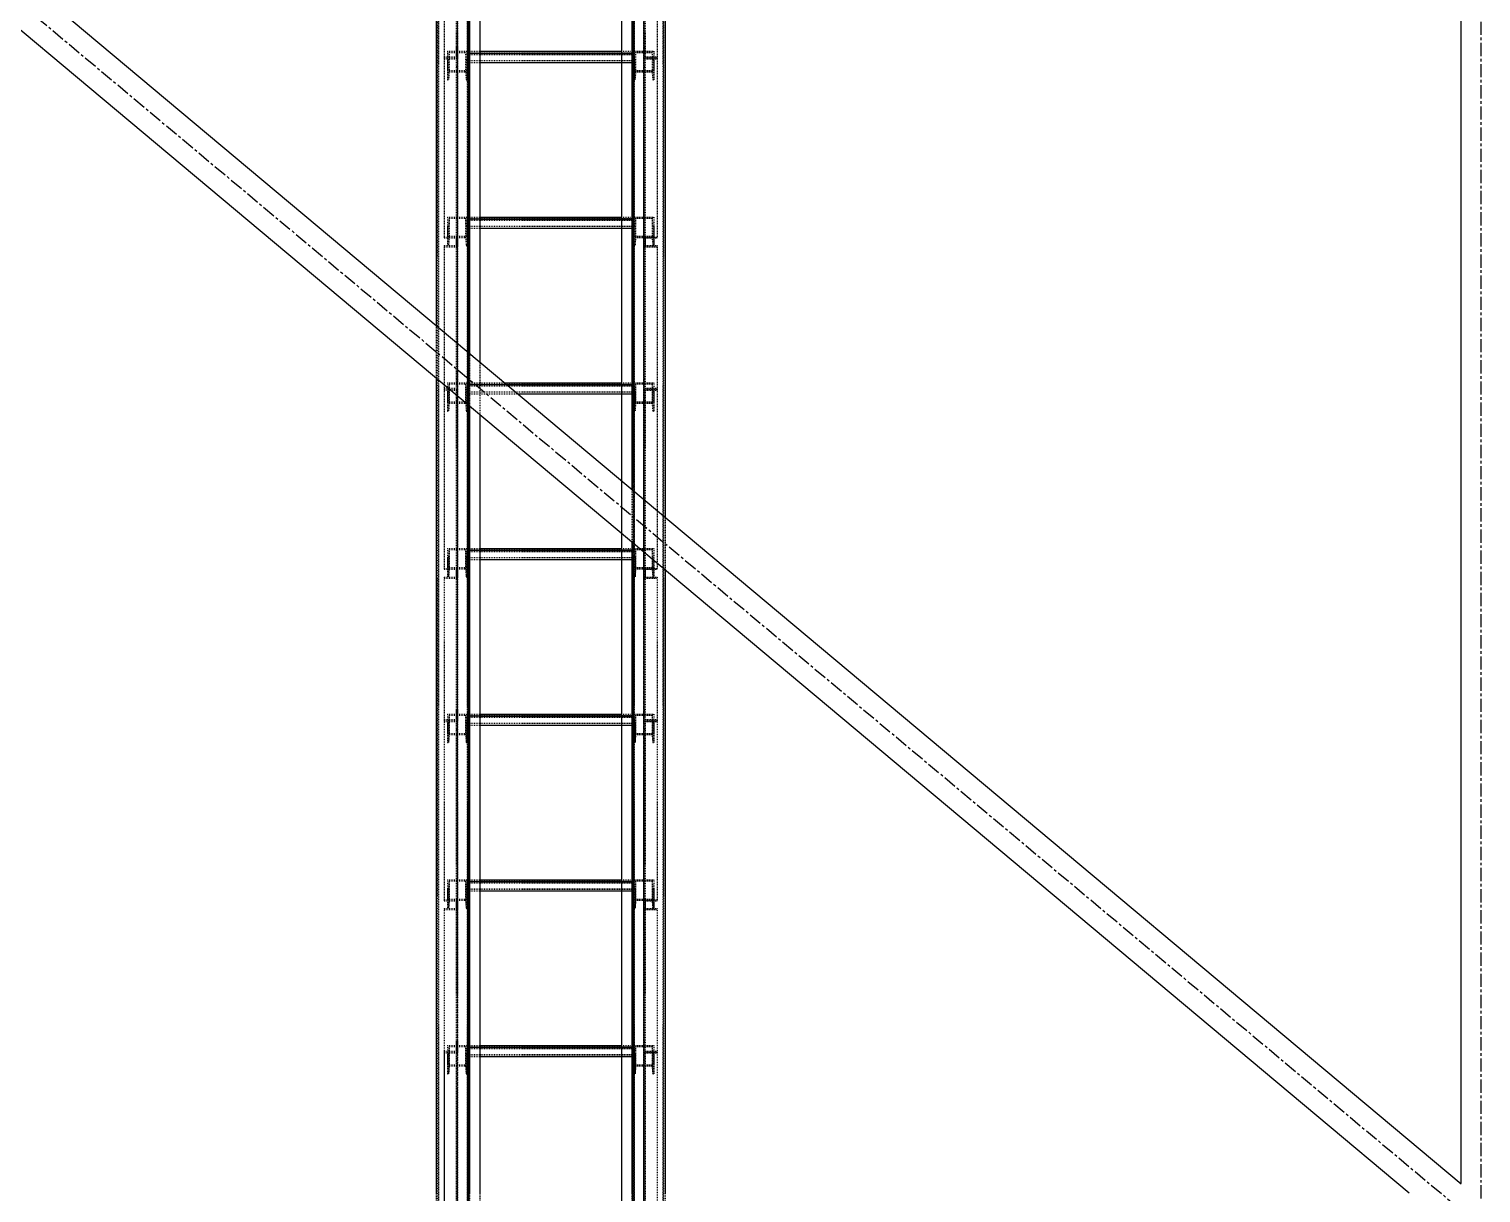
# Model space of a CAD drawing. Header units: millimetres. Extents: x 5143 to 30813, y 232 to 21408.
# Drawn here: x 24302 to 25174, y 6011 to 6709 of the extents above; entities that cross this region are included whole.
import ezdxf

# ---------------------------------------------------------------- set-up
doc = ezdxf.new("R2010")
doc.units = ezdxf.units.MM
doc.header["$LTSCALE"] = 0.25
for name, pattern in [('CENTER', [50.8, 31.75, -6.35, 6.35, -6.35]), ('XKITLINE00', [0]), ('XKITLINE02', [4, 2, -2]), ('XKITLINE03', [6, 3, -1, 1, -1])]:
    doc.linetypes.add(name, pattern=pattern)

msp = doc.modelspace()

# ---------------------------------------------------------------- linework, layer by layer
at = {"color": 3, "linetype": 'XKITLINE02'}
for p, q in [((24547.15, 7532.54), (24547.15, 5888.14)), ((24565, 7540.27), (24565, 5898.21)), ((24565.45, 7532.54), (24565.45, 5888.14)), ((24565.85, 7540.13), (24565.85, 5898.35)), ((24566.3, 7532.54), (24566.3, 5960.34)), ((24664.15, 7540.13), (24664.15, 5898.35)), ((24664.54, 7532.54), (24664.54, 5888.14)), ((24665, 7540.27), (24665, 5898.21)), ((24682.84, 7532.54), (24682.84, 5888.14)), ((24683.69, 7532.54), (24683.69, 5921.85)), ((24547.68, 7532), (24547.68, 5887.3)), ((24564.91, 7532), (24564.92, 5887.3)), ((24665.07, 7532), (24665.07, 5887.3)), ((24682.31, 7532), (24682.31, 5887.3)), ((24657.5, 7484.98), (24657.5, 5900.19)), ((24572.5, 7470.57), (24572.5, 5900.19)), ((24558.2, 6783.91), (24558.2, 6692.57)), ((24559, 6783.91), (24559, 6691.93)), ((24670.98, 6783.91), (24670.98, 6691.93)), ((24671.78, 6783.91), (24671.78, 6692.57)), ((24551, 6778.19), (24551, 6691.93)), ((24678.98, 6778.19), (24678.98, 6691.93)), ((24553, 6695.91), (24553, 6684.35)), ((24553, 6695.91), (24553, 6690.44)), ((24553, 6695.91), (24565, 6695.91)), ((24558.2, 6698.29), (24559, 6698.29)), ((24558.2, 6698.29), (24558.2, 6692.57)), ((24559, 6698.29), (24559, 6691.93)), ((24565, 6695.91), (24572.5, 6695.91)), ((24565, 6695.91), (24565, 6689.2)), ((24565, 6695.91), (24565, 6684.35)), ((24565, 6695.91), (24565, 6690.44)), ((24657.5, 6695.91), (24664.97, 6695.91)), ((24664.97, 6695.91), (24664.97, 6690.44)), ((24664.97, 6695.91), (24676.98, 6695.91)), ((24664.97, 6695.91), (24664.97, 6684.35)), ((24664.97, 6695.91), (24664.97, 6689.2)), ((24670.98, 6698.29), (24671.78, 6698.29)), ((24676.98, 6695.91), (24676.98, 6690.44)), ((24676.98, 6695.91), (24676.98, 6684.35)), ((24551, 6692.57), (24558.2, 6692.57)), ((24551, 6692.57), (24551, 6691.93)), ((24551, 6691.93), (24551, 6583.88)), ((24551, 6691.93), (24559, 6691.93)), ((24551, 6691.93), (24559, 6691.93)), ((24551, 6691.41), (24558.2, 6691.41)), ((24553, 6690.44), (24553, 6678.88)), ((24553, 6690.44), (24553.68, 6690.44)), ((24554.06, 6695.21), (24553.68, 6690.44)), ((24553.68, 6690.44), (24553.68, 6678.88)), ((24554.06, 6695.21), (24554.06, 6683.65)), ((24554.06, 6695.21), (24563.93, 6695.21)), ((24558.2, 6691.41), (24558.2, 6579.19)), ((24559, 6691.93), (24559, 6579.19)), ((24563.93, 6695.21), (24563.93, 6683.65)), ((24563.93, 6695.21), (24564.32, 6690.44)), ((24564.32, 6690.44), (24564.32, 6678.88)), ((24564.32, 6690.44), (24565, 6690.44)), ((24565, 6695.1), (24664.97, 6695.1)), ((24565, 6694.67), (24572.5, 6694.67)), ((24565, 6694.08), (24664.97, 6694.08)), ((24565, 6690.44), (24664.97, 6690.44)), ((24565, 6690.44), (24565, 6678.88)), ((24565, 6690.37), (24664.97, 6690.37)), ((24565, 6689.27), (24664.97, 6689.27)), ((24565, 6689.2), (24572.5, 6689.2)), ((24657.5, 6694.67), (24664.97, 6694.67)), ((24657.5, 6689.2), (24664.97, 6689.2)), ((24664.97, 6690.44), (24665.66, 6690.44)), ((24664.97, 6690.44), (24664.97, 6678.88)), ((24666.04, 6695.21), (24665.66, 6690.44)), ((24665.66, 6690.44), (24665.66, 6678.88)), ((24666.04, 6695.21), (24675.91, 6695.21)), ((24666.04, 6695.21), (24666.04, 6683.65)), ((24670.98, 6691.93), (24678.98, 6691.93)), ((24670.98, 6691.93), (24670.98, 6579.19)), ((24670.98, 6691.93), (24678.98, 6691.93)), ((24671.78, 6692.57), (24678.98, 6692.57)), ((24671.78, 6691.41), (24671.78, 6683.65)), ((24671.78, 6691.41), (24678.98, 6691.41)), ((24671.78, 6691.41), (24671.78, 6579.19)), ((24675.91, 6695.21), (24676.3, 6690.44)), ((24675.91, 6695.21), (24675.91, 6683.65)), ((24676.3, 6690.44), (24676.98, 6690.44)), ((24676.3, 6690.44), (24676.3, 6678.88)), ((24676.98, 6690.44), (24676.98, 6678.88)), ((24678.98, 6691.93), (24678.98, 6691.41)), ((24678.98, 6691.93), (24678.98, 6583.88)), ((24553, 6684.35), (24553, 6678.88)), ((24553, 6684.35), (24565, 6684.35)), ((24553, 6678.88), (24553.68, 6678.88)), ((24554.06, 6683.65), (24553.68, 6678.88)), ((24554.06, 6683.65), (24563.93, 6683.65)), ((24558.2, 6686.73), (24559, 6686.73)), ((24563.93, 6683.65), (24564.32, 6678.88)), ((24564.32, 6678.88), (24565, 6678.88)), ((24565, 6684.35), (24565, 6678.88)), ((24664.97, 6684.35), (24664.97, 6678.88)), ((24664.97, 6684.35), (24676.98, 6684.35)), ((24664.97, 6678.88), (24665.66, 6678.88)), ((24666.04, 6683.65), (24665.66, 6678.88)), ((24666.04, 6683.65), (24675.91, 6683.65)), ((24670.98, 6686.73), (24671.78, 6686.73)), ((24670.98, 6684.35), (24670.98, 6584.4)), ((24675.91, 6683.65), (24676.3, 6678.88)), ((24676.3, 6678.88), (24676.98, 6678.88)), ((24676.98, 6684.35), (24676.98, 6678.88)), ((24553, 6596.44), (24553, 6584.88)), ((24553, 6596.44), (24553, 6590.97)), ((24553, 6596.44), (24565, 6596.44)), ((24553, 6590.97), (24553, 6579.41)), ((24553, 6590.97), (24553.68, 6590.97)), ((24554.06, 6595.75), (24553.68, 6590.97)), ((24553.68, 6590.97), (24553.68, 6579.41)), ((24554.06, 6595.75), (24554.06, 6584.19)), ((24554.06, 6595.75), (24563.93, 6595.75)), ((24563.93, 6595.75), (24563.93, 6584.19)), ((24563.93, 6595.75), (24564.32, 6590.97)), ((24564.32, 6590.97), (24564.32, 6579.41)), ((24564.32, 6590.97), (24565, 6590.97)), ((24565, 6596.44), (24572.5, 6596.44)), ((24565, 6596.44), (24565, 6589.73)), ((24565, 6596.44), (24565, 6584.88)), ((24565, 6596.44), (24565, 6590.97)), ((24565, 6595.64), (24664.97, 6595.64)), ((24565, 6595.2), (24572.5, 6595.2)), ((24565, 6594.62), (24664.97, 6594.62)), ((24565, 6590.97), (24664.97, 6590.97)), ((24565, 6590.97), (24565, 6579.41)), ((24565, 6590.9), (24664.97, 6590.9)), ((24657.5, 6596.44), (24664.97, 6596.44)), ((24657.5, 6595.2), (24664.97, 6595.2)), ((24664.97, 6596.44), (24664.97, 6589.73)), ((24664.97, 6596.44), (24664.97, 6590.97)), ((24664.97, 6596.44), (24676.98, 6596.44)), ((24664.97, 6596.44), (24664.97, 6584.88)), ((24664.97, 6590.97), (24665.66, 6590.97)), ((24664.97, 6590.97), (24664.97, 6579.41)), ((24666.04, 6595.75), (24665.66, 6590.97)), ((24665.66, 6590.97), (24665.66, 6579.41)), ((24666.04, 6595.75), (24675.91, 6595.75)), ((24666.04, 6595.75), (24666.04, 6584.19)), ((24675.91, 6595.75), (24676.3, 6590.97)), ((24675.91, 6595.75), (24675.91, 6584.19)), ((24676.3, 6590.97), (24676.98, 6590.97)), ((24676.3, 6590.97), (24676.3, 6579.41)), ((24676.98, 6596.44), (24676.98, 6590.97)), ((24676.98, 6596.44), (24676.98, 6584.4)), ((24676.98, 6590.97), (24676.98, 6579.41)), ((24551, 6584.4), (24551, 6583.88)), ((24551, 6584.4), (24559, 6584.4)), ((24551, 6583.88), (24558.2, 6583.88)), ((24553, 6584.88), (24553, 6579.41)), ((24553, 6584.88), (24565, 6584.88)), ((24554.06, 6584.19), (24553.68, 6579.41)), ((24554.06, 6584.19), (24563.93, 6584.19)), ((24558.2, 6584.98), (24558.2, 6497.9)), ((24558.2, 6584.98), (24559, 6584.98)), ((24558.2, 6583.88), (24558.2, 6579.19)), ((24559, 6584.98), (24559, 6497.23)), ((24559, 6584.4), (24559, 6579.19)), ((24563.93, 6584.19), (24564.32, 6579.41)), ((24565, 6589.8), (24664.97, 6589.8)), ((24565, 6589.73), (24572.5, 6589.73)), ((24565, 6584.88), (24565, 6579.41)), ((24657.5, 6589.73), (24664.97, 6589.73)), ((24664.97, 6584.88), (24664.97, 6579.41)), ((24664.97, 6584.88), (24676.98, 6584.88)), ((24666.04, 6584.19), (24665.66, 6579.41)), ((24666.04, 6584.19), (24675.91, 6584.19)), ((24670.98, 6584.98), (24670.98, 6578.62)), ((24670.98, 6584.98), (24671.78, 6584.98)), ((24670.98, 6584.98), (24670.98, 6493)), ((24670.98, 6584.4), (24678.98, 6584.4)), ((24671.78, 6584.98), (24671.78, 6579.25)), ((24671.78, 6584.98), (24671.78, 6493.64)), ((24671.78, 6583.88), (24678.98, 6583.88)), ((24675.91, 6584.19), (24676.3, 6579.41)), ((24676.98, 6584.4), (24676.98, 6579.41)), ((24551, 6579.25), (24551, 6493)), ((24551, 6579.25), (24551, 6495.93)), ((24551, 6579.25), (24558.2, 6579.25)), ((24551, 6578.62), (24559, 6578.62)), ((24553, 6579.41), (24553.68, 6579.41)), ((24558.2, 6579.19), (24559, 6579.19)), ((24564.32, 6579.41), (24565, 6579.41)), ((24664.97, 6579.41), (24665.66, 6579.41)), ((24670.98, 6579.19), (24671.78, 6579.19)), ((24670.98, 6578.62), (24678.98, 6578.62)), ((24671.78, 6579.25), (24678.98, 6579.25)), ((24676.3, 6579.41), (24676.98, 6579.41)), ((24678.98, 6579.25), (24678.98, 6578.62)), ((24678.98, 6579.25), (24678.98, 6493)), ((24546.3, 6531.44), (24546.3, 6499.66)), ((24566.3, 6514.69), (24566.3, 6482.91)), ((24558.2, 6504.71), (24558.2, 6493.64)), ((24559, 6504.04), (24559, 6493)), ((24572.5, 6509.5), (24572.5, 6477.72)), ((24553, 6496.98), (24553, 6485.42)), ((24553, 6496.98), (24553, 6491.5)), ((24553, 6496.98), (24565, 6496.98)), ((24554.06, 6496.28), (24553.68, 6491.5)), ((24554.06, 6496.28), (24554.06, 6484.72)), ((24554.06, 6496.28), (24563.93, 6496.28)), ((24558.2, 6499.36), (24559, 6499.36)), ((24563.93, 6496.28), (24563.93, 6484.72)), ((24563.93, 6496.28), (24564.32, 6491.5)), ((24565, 6496.98), (24587.45, 6496.98)), ((24565, 6496.98), (24565, 6490.27)), ((24565, 6496.98), (24565, 6485.42)), ((24565, 6496.17), (24664.97, 6496.17)), ((24565, 6495.74), (24588.93, 6495.74)), ((24565, 6495.5), (24565, 6491.5)), ((24565, 6495.15), (24664.97, 6495.15)), ((24657.5, 6496.98), (24664.97, 6496.98)), ((24657.5, 6495.74), (24664.97, 6495.74)), ((24664.97, 6496.98), (24664.97, 6491.5)), ((24664.97, 6496.98), (24676.98, 6496.98)), ((24664.97, 6496.98), (24664.97, 6485.42)), ((24664.97, 6496.98), (24664.97, 6490.27)), ((24666.04, 6496.28), (24665.66, 6491.5)), ((24666.04, 6496.28), (24675.91, 6496.28)), ((24666.04, 6496.28), (24666.04, 6484.72)), ((24670.98, 6499.36), (24671.78, 6499.36)), ((24675.91, 6496.28), (24676.3, 6491.5)), ((24675.91, 6496.28), (24675.91, 6484.72)), ((24676.98, 6496.98), (24676.98, 6491.5)), ((24676.98, 6496.98), (24676.98, 6485.42)), ((24551, 6493.64), (24558.2, 6493.64)), ((24551, 6493), (24559, 6493)), ((24551, 6493), (24551, 6384.95)), ((24551, 6493), (24559, 6493)), ((24551, 6492.48), (24558.2, 6492.48)), ((24553, 6491.5), (24553, 6479.95)), ((24553, 6491.5), (24553.68, 6491.5)), ((24553.68, 6491.5), (24553.68, 6479.95)), ((24558.2, 6492.48), (24558.2, 6380.26)), ((24558.2, 6487.8), (24559, 6487.8)), ((24559, 6493), (24559, 6380.26)), ((24564.32, 6491.5), (24564.32, 6479.95)), ((24564.32, 6491.5), (24565, 6491.5)), ((24565, 6491.5), (24664.97, 6491.5)), ((24565, 6491.5), (24565, 6479.95)), ((24565, 6491.43), (24664.97, 6491.43)), ((24565, 6490.34), (24664.97, 6490.34)), ((24565, 6490.27), (24595.46, 6490.27)), ((24657.5, 6490.27), (24664.97, 6490.27)), ((24664.97, 6491.5), (24665.66, 6491.5)), ((24664.97, 6491.5), (24664.97, 6479.95)), ((24665.66, 6491.5), (24665.66, 6479.95)), ((24670.98, 6493), (24678.98, 6493)), ((24670.98, 6493), (24670.98, 6487.8)), ((24670.98, 6493), (24678.98, 6493)), ((24670.98, 6493), (24670.98, 6380.26)), ((24670.98, 6487.8), (24671.78, 6487.8)), ((24671.78, 6493.64), (24678.98, 6493.64)), ((24671.78, 6492.48), (24671.78, 6487.8)), ((24671.78, 6492.48), (24678.98, 6492.48)), ((24671.78, 6492.48), (24671.78, 6380.26)), ((24676.3, 6491.5), (24676.98, 6491.5)), ((24676.3, 6491.5), (24676.3, 6479.95)), ((24676.98, 6491.5), (24676.98, 6479.95)), ((24678.98, 6493), (24678.98, 6492.48)), ((24678.98, 6493), (24678.98, 6384.95)), ((24553, 6485.42), (24553, 6479.95)), ((24553, 6485.42), (24565, 6485.42)), ((24553, 6479.95), (24553.68, 6479.95)), ((24554.06, 6484.72), (24553.68, 6479.95)), ((24554.06, 6484.72), (24563.93, 6484.72)), ((24563.93, 6484.72), (24564.32, 6479.95)), ((24564.32, 6479.95), (24565, 6479.95)), ((24565, 6485.42), (24565, 6479.95)), ((24664.97, 6485.42), (24664.97, 6479.95)), ((24664.97, 6485.42), (24676.98, 6485.42)), ((24664.97, 6479.95), (24665.66, 6479.95)), ((24666.04, 6484.72), (24665.66, 6479.95)), ((24666.04, 6484.72), (24675.91, 6484.72)), ((24675.91, 6484.72), (24676.3, 6479.95)), ((24676.3, 6479.95), (24676.98, 6479.95)), ((24676.98, 6485.42), (24676.98, 6479.95)), ((24657.5, 6438.33), (24657.5, 6406.55)), ((24663.69, 6433.14), (24663.69, 6401.36)), ((24683.69, 6416.39), (24683.69, 6384.62)), ((24553, 6397.51), (24553, 6385.95)), ((24553, 6397.51), (24553, 6392.04)), ((24553, 6397.51), (24565, 6397.51)), ((24553, 6392.04), (24553, 6380.48)), ((24553, 6392.04), (24553.68, 6392.04)), ((24554.06, 6396.81), (24553.68, 6392.04)), ((24553.68, 6392.04), (24553.68, 6380.48)), ((24554.06, 6396.81), (24554.06, 6385.25)), ((24554.06, 6396.81), (24563.93, 6396.81)), ((24563.93, 6396.81), (24563.93, 6385.25)), ((24563.93, 6396.81), (24564.32, 6392.04)), ((24564.32, 6392.04), (24564.32, 6380.48)), ((24564.32, 6392.04), (24565, 6392.04)), ((24565, 6397.51), (24565, 6385.95)), ((24565, 6397.51), (24565, 6392.04)), ((24565, 6397.51), (24572.5, 6397.51)), ((24565, 6397.51), (24565, 6390.8)), ((24565, 6396.7), (24664.97, 6396.7)), ((24565, 6396.27), (24572.5, 6396.27)), ((24565, 6395.68), (24664.97, 6395.68)), ((24565, 6392.04), (24565, 6380.48)), ((24565, 6392.04), (24664.97, 6392.04)), ((24565, 6391.97), (24664.97, 6391.97)), ((24565, 6390.87), (24664.97, 6390.87)), ((24565, 6390.8), (24572.5, 6390.8)), ((24657.5, 6397.51), (24664.97, 6397.51)), ((24657.5, 6396.27), (24664.97, 6396.27)), ((24657.5, 6390.8), (24664.97, 6390.8)), ((24664.97, 6397.51), (24664.97, 6390.8)), ((24664.97, 6397.51), (24664.97, 6392.04)), ((24664.97, 6397.51), (24676.98, 6397.51)), ((24664.97, 6397.51), (24664.97, 6385.95)), ((24664.97, 6392.04), (24665.66, 6392.04)), ((24664.97, 6392.04), (24664.97, 6380.48)), ((24666.04, 6396.81), (24665.66, 6392.04)), ((24665.66, 6392.04), (24665.66, 6380.48)), ((24666.04, 6396.81), (24675.91, 6396.81)), ((24666.04, 6396.81), (24666.04, 6385.25)), ((24675.91, 6396.81), (24676.3, 6392.04)), ((24675.91, 6396.81), (24675.91, 6385.25)), ((24676.3, 6392.04), (24676.98, 6392.04)), ((24676.3, 6392.04), (24676.3, 6380.48)), ((24676.98, 6397.51), (24676.98, 6390.44)), ((24676.98, 6397.51), (24676.98, 6385.47)), ((24676.98, 6390.44), (24676.98, 6380.48)), ((24551, 6385.47), (24551, 6384.95)), ((24551, 6385.47), (24559, 6385.47)), ((24551, 6384.95), (24558.2, 6384.95)), ((24553, 6385.95), (24553, 6380.48)), ((24553, 6385.95), (24565, 6385.95)), ((24554.06, 6385.25), (24553.68, 6380.48)), ((24554.06, 6385.25), (24563.93, 6385.25)), ((24558.2, 6386.05), (24558.2, 6294.71)), ((24558.2, 6386.05), (24559, 6386.05)), ((24558.2, 6384.95), (24558.2, 6380.26)), ((24559, 6386.05), (24559, 6294.07)), ((24559, 6385.47), (24559, 6380.26)), ((24563.93, 6385.25), (24564.32, 6380.48)), ((24565, 6385.95), (24565, 6380.48)), ((24664.97, 6385.95), (24664.97, 6380.48)), ((24664.97, 6385.95), (24676.98, 6385.95)), ((24666.04, 6385.25), (24665.66, 6380.48)), ((24666.04, 6385.25), (24675.91, 6385.25)), ((24670.98, 6386.05), (24670.98, 6379.69)), ((24670.98, 6386.05), (24671.78, 6386.05)), ((24670.98, 6386.05), (24670.98, 6294.07)), ((24670.98, 6385.47), (24678.98, 6385.47)), ((24671.78, 6386.05), (24671.78, 6380.32)), ((24671.78, 6386.05), (24671.78, 6294.71)), ((24671.78, 6384.95), (24678.98, 6384.95)), ((24675.91, 6385.25), (24676.3, 6380.48)), ((24676.98, 6385.47), (24676.98, 6380.48)), ((24551, 6380.32), (24551, 6294.07)), ((24551, 6380.32), (24558.2, 6380.32)), ((24551, 6379.69), (24559, 6379.69)), ((24553, 6380.48), (24553.68, 6380.48)), ((24558.2, 6380.26), (24559, 6380.26)), ((24564.32, 6380.48), (24565, 6380.48)), ((24664.97, 6380.48), (24665.66, 6380.48)), ((24670.98, 6380.26), (24671.78, 6380.26)), ((24670.98, 6379.69), (24678.98, 6379.69)), ((24671.78, 6380.32), (24678.98, 6380.32)), ((24676.3, 6380.48), (24676.98, 6380.48)), ((24678.98, 6380.32), (24678.98, 6379.69)), ((24678.98, 6380.32), (24678.98, 6294.07)), ((24551, 6294.71), (24558.2, 6294.71)), ((24551, 6294.71), (24551, 6294.07)), ((24553, 6298.04), (24553, 6286.48)), ((24553, 6298.04), (24553, 6292.57)), ((24553, 6298.04), (24565, 6298.04)), ((24554.06, 6297.35), (24553.68, 6292.57)), ((24554.06, 6297.35), (24554.06, 6285.79)), ((24554.06, 6297.35), (24563.93, 6297.35)), ((24558.2, 6300.43), (24559, 6300.43)), ((24558.2, 6300.43), (24558.2, 6294.71)), ((24559, 6300.43), (24559, 6294.07)), ((24563.93, 6297.35), (24563.93, 6285.79)), ((24563.93, 6297.35), (24564.32, 6292.57)), ((24565, 6298.04), (24565, 6286.48)), ((24565, 6298.04), (24565, 6292.57)), ((24565, 6298.04), (24572.5, 6298.04)), ((24565, 6298.04), (24565, 6291.33)), ((24565, 6297.24), (24664.97, 6297.24)), ((24565, 6296.8), (24572.5, 6296.8)), ((24565, 6296.22), (24664.97, 6296.22)), ((24657.5, 6298.04), (24664.97, 6298.04)), ((24657.5, 6296.8), (24664.97, 6296.8)), ((24664.97, 6298.04), (24664.97, 6292.57)), ((24664.97, 6298.04), (24676.98, 6298.04)), ((24664.97, 6298.04), (24664.97, 6286.48)), ((24664.97, 6298.04), (24664.97, 6291.33)), ((24666.04, 6297.35), (24665.66, 6292.57)), ((24666.04, 6297.35), (24675.91, 6297.35)), ((24666.04, 6297.35), (24666.04, 6285.79)), ((24670.98, 6300.43), (24671.78, 6300.43)), ((24671.78, 6294.71), (24678.98, 6294.71)), ((24675.91, 6297.35), (24676.3, 6292.57)), ((24675.91, 6297.35), (24675.91, 6285.79)), ((24676.98, 6298.04), (24676.98, 6292.57)), ((24676.98, 6298.04), (24676.98, 6286.48)), ((24551, 6294.07), (24559, 6294.07)), ((24551, 6294.07), (24551, 6186.01)), ((24551, 6294.07), (24559, 6294.07)), ((24551, 6293.55), (24558.2, 6293.55)), ((24553, 6292.57), (24553, 6281.01)), ((24553, 6292.57), (24553.68, 6292.57)), ((24553, 6286.48), (24553, 6281.01)), ((24553, 6286.48), (24565, 6286.48)), ((24553.68, 6292.57), (24553.68, 6281.01)), ((24554.06, 6285.79), (24553.68, 6281.01)), ((24554.06, 6285.79), (24563.93, 6285.79)), ((24558.2, 6293.55), (24558.2, 6181.33)), ((24558.2, 6288.86), (24559, 6288.86)), ((24559, 6294.07), (24559, 6181.33)), ((24563.93, 6285.79), (24564.32, 6281.01)), ((24564.32, 6292.57), (24564.32, 6281.01)), ((24564.32, 6292.57), (24565, 6292.57)), ((24565, 6292.57), (24565, 6281.01)), ((24565, 6292.57), (24664.97, 6292.57)), ((24565, 6292.5), (24664.97, 6292.5)), ((24565, 6291.4), (24664.97, 6291.4)), ((24565, 6291.33), (24572.5, 6291.33)), ((24565, 6286.48), (24565, 6281.01)), ((24657.5, 6291.33), (24664.97, 6291.33)), ((24664.97, 6292.57), (24665.66, 6292.57)), ((24664.97, 6292.57), (24664.97, 6281.01)), ((24664.97, 6286.48), (24664.97, 6281.01)), ((24664.97, 6286.48), (24676.98, 6286.48)), ((24665.66, 6292.57), (24665.66, 6281.01)), ((24666.04, 6285.79), (24665.66, 6281.01)), ((24666.04, 6285.79), (24675.91, 6285.79)), ((24670.98, 6294.07), (24678.98, 6294.07)), ((24670.98, 6294.07), (24670.98, 6181.33)), ((24670.98, 6294.07), (24678.98, 6294.07)), ((24670.98, 6288.86), (24671.78, 6288.86)), ((24670.98, 6286.48), (24670.98, 6186.53)), ((24671.78, 6293.55), (24671.78, 6285.79)), ((24671.78, 6293.55), (24678.98, 6293.55)), ((24671.78, 6293.55), (24671.78, 6181.33)), ((24675.91, 6285.79), (24676.3, 6281.01)), ((24676.3, 6292.57), (24676.98, 6292.57)), ((24676.3, 6292.57), (24676.3, 6281.01)), ((24676.98, 6292.57), (24676.98, 6281.01)), ((24676.98, 6286.48), (24676.98, 6281.01)), ((24678.98, 6294.07), (24678.98, 6293.55)), ((24678.98, 6294.07), (24678.98, 6186.01)), ((24553, 6281.01), (24553.68, 6281.01)), ((24564.32, 6281.01), (24565, 6281.01)), ((24664.97, 6281.01), (24665.66, 6281.01)), ((24676.3, 6281.01), (24676.98, 6281.01)), ((24553, 6198.58), (24553, 6187.02)), ((24553, 6198.58), (24553, 6193.11)), ((24553, 6198.58), (24565, 6198.58)), ((24565, 6198.58), (24565, 6187.02)), ((24565, 6198.58), (24565, 6193.11)), ((24565, 6198.58), (24572.5, 6198.58)), ((24565, 6198.58), (24565, 6191.87)), ((24657.5, 6198.58), (24664.97, 6198.58)), ((24664.97, 6198.58), (24664.97, 6191.87)), ((24664.97, 6198.58), (24664.97, 6193.11)), ((24664.97, 6198.58), (24676.98, 6198.58)), ((24664.97, 6198.58), (24664.97, 6187.02)), ((24676.98, 6198.58), (24676.98, 6193.11)), ((24676.98, 6198.58), (24676.98, 6186.53)), ((24553, 6193.11), (24553, 6181.55)), ((24553, 6193.11), (24553.68, 6193.11)), ((24554.06, 6197.88), (24553.68, 6193.11)), ((24553.68, 6193.11), (24553.68, 6181.55)), ((24554.06, 6197.88), (24554.06, 6186.32)), ((24554.06, 6197.88), (24563.93, 6197.88)), ((24563.93, 6197.88), (24563.93, 6186.32)), ((24563.93, 6197.88), (24564.32, 6193.11)), ((24564.32, 6193.11), (24564.32, 6181.55)), ((24564.32, 6193.11), (24565, 6193.11)), ((24565, 6197.77), (24664.97, 6197.77)), ((24565, 6197.34), (24572.5, 6197.34)), ((24565, 6196.75), (24664.97, 6196.75)), ((24565, 6193.11), (24565, 6181.55)), ((24565, 6193.11), (24664.97, 6193.11)), ((24565, 6193.04), (24664.97, 6193.04)), ((24565, 6191.94), (24664.97, 6191.94)), ((24565, 6191.87), (24572.5, 6191.87)), ((24657.5, 6197.34), (24664.97, 6197.34)), ((24657.5, 6191.87), (24664.97, 6191.87)), ((24664.97, 6193.11), (24665.66, 6193.11)), ((24664.97, 6193.11), (24664.97, 6181.55)), ((24666.04, 6197.88), (24665.66, 6193.11)), ((24665.66, 6193.11), (24665.66, 6181.55)), ((24666.04, 6197.88), (24675.91, 6197.88)), ((24666.04, 6197.88), (24666.04, 6186.32)), ((24675.91, 6197.88), (24676.3, 6193.11)), ((24675.91, 6197.88), (24675.91, 6186.32)), ((24676.3, 6193.11), (24676.98, 6193.11)), ((24676.3, 6193.11), (24676.3, 6181.55)), ((24676.98, 6193.11), (24676.98, 6181.55)), ((24551, 6186.53), (24551, 6186.01)), ((24551, 6186.53), (24559, 6186.53)), ((24551, 6186.01), (24558.2, 6186.01)), ((24551, 6181.39), (24551, 6095.14)), ((24551, 6181.39), (24558.2, 6181.39)), ((24553, 6187.02), (24553, 6181.55)), ((24553, 6187.02), (24565, 6187.02)), ((24553, 6181.55), (24553.68, 6181.55)), ((24554.06, 6186.32), (24553.68, 6181.55)), ((24554.06, 6186.32), (24563.93, 6186.32)), ((24558.2, 6187.11), (24558.2, 6095.77)), ((24558.2, 6187.11), (24559, 6187.11)), ((24558.2, 6186.01), (24558.2, 6181.33)), ((24558.2, 6181.33), (24559, 6181.33)), ((24559, 6187.11), (24559, 6095.14)), ((24559, 6186.53), (24559, 6181.33)), ((24563.93, 6186.32), (24564.32, 6181.55)), ((24564.32, 6181.55), (24565, 6181.55)), ((24565, 6187.02), (24565, 6181.55)), ((24664.97, 6187.02), (24664.97, 6181.55)), ((24664.97, 6187.02), (24676.98, 6187.02)), ((24664.97, 6181.55), (24665.66, 6181.55)), ((24666.04, 6186.32), (24665.66, 6181.55)), ((24666.04, 6186.32), (24675.91, 6186.32)), ((24670.98, 6187.11), (24670.98, 6180.75)), ((24670.98, 6187.11), (24671.78, 6187.11)), ((24670.98, 6187.11), (24670.98, 6095.14)), ((24670.98, 6186.53), (24678.98, 6186.53)), ((24670.98, 6181.33), (24671.78, 6181.33)), ((24671.78, 6187.11), (24671.78, 6181.39)), ((24671.78, 6187.11), (24671.78, 6095.77)), ((24671.78, 6186.01), (24678.98, 6186.01)), ((24671.78, 6181.39), (24678.98, 6181.39)), ((24675.91, 6186.32), (24676.3, 6181.55)), ((24676.3, 6181.55), (24676.98, 6181.55)), ((24676.98, 6186.53), (24676.98, 6181.55)), ((24678.98, 6181.39), (24678.98, 6180.75)), ((24678.98, 6181.39), (24678.98, 6095.14)), ((24551, 6180.75), (24559, 6180.75)), ((24670.98, 6180.75), (24678.98, 6180.75)), ((24551, 6095.77), (24558.2, 6095.77)), ((24551, 6095.77), (24551, 6095.14)), ((24551, 6095.14), (24551, 5987.08)), ((24551, 6095.14), (24559, 6095.14)), ((24551, 6095.14), (24559, 6095.14)), ((24551, 6094.62), (24551, 5987.08)), ((24551, 6094.62), (24558.2, 6094.62)), ((24553, 6099.11), (24553, 6087.55)), ((24553, 6099.11), (24553, 6093.64)), ((24553, 6099.11), (24565, 6099.11)), ((24554.06, 6098.41), (24553.68, 6093.64)), ((24554.06, 6098.41), (24554.06, 6086.86)), ((24554.06, 6098.41), (24563.93, 6098.41)), ((24558.2, 6101.5), (24559, 6101.5)), ((24558.2, 6101.5), (24558.2, 6095.77)), ((24558.2, 6094.62), (24558.2, 5982.4)), ((24559, 6101.5), (24559, 6095.14)), ((24559, 6095.14), (24559, 5982.4)), ((24563.93, 6098.41), (24563.93, 6086.86)), ((24563.93, 6098.41), (24564.32, 6093.64)), ((24565, 6099.11), (24565, 6087.55)), ((24565, 6099.11), (24565, 6093.64)), ((24565, 6099.11), (24572.5, 6099.11)), ((24565, 6099.11), (24565, 6092.4)), ((24565, 6098.3), (24664.97, 6098.3)), ((24565, 6097.87), (24572.5, 6097.87)), ((24565, 6097.29), (24664.97, 6097.29)), ((24657.5, 6099.11), (24664.97, 6099.11)), ((24657.5, 6097.87), (24664.97, 6097.87)), ((24664.97, 6099.11), (24664.97, 6093.64)), ((24664.97, 6099.11), (24676.98, 6099.11)), ((24664.97, 6099.11), (24664.97, 6087.55)), ((24664.97, 6099.11), (24664.97, 6092.4)), ((24666.04, 6098.41), (24665.66, 6093.64)), ((24666.04, 6098.41), (24675.91, 6098.41)), ((24666.04, 6098.41), (24666.04, 6086.86)), ((24670.98, 6101.5), (24671.78, 6101.5)), ((24670.98, 6095.14), (24678.98, 6095.14)), ((24670.98, 6095.14), (24670.98, 6089.93)), ((24670.98, 6095.14), (24678.98, 6095.14)), ((24670.98, 6095.14), (24670.98, 5982.4)), ((24671.78, 6095.77), (24678.98, 6095.77)), ((24671.78, 6094.62), (24671.78, 6089.93)), ((24671.78, 6094.62), (24678.98, 6094.62)), ((24671.78, 6094.62), (24671.78, 5982.4)), ((24675.91, 6098.41), (24676.3, 6093.64)), ((24675.91, 6098.41), (24675.91, 6086.86)), ((24676.98, 6099.11), (24676.98, 6093.64)), ((24676.98, 6099.11), (24676.98, 6087.55)), ((24678.98, 6095.14), (24678.98, 6094.62)), ((24678.98, 6095.14), (24678.98, 5987.08)), ((24553, 6093.64), (24553, 6082.08)), ((24553, 6093.64), (24553.68, 6093.64)), ((24553, 6087.55), (24553, 6082.08)), ((24553, 6087.55), (24565, 6087.55)), ((24553.68, 6093.64), (24553.68, 6082.08)), ((24554.06, 6086.86), (24553.68, 6082.08)), ((24554.06, 6086.86), (24563.93, 6086.86)), ((24558.2, 6089.93), (24559, 6089.93)), ((24563.93, 6086.86), (24564.32, 6082.08)), ((24564.32, 6093.64), (24564.32, 6082.08)), ((24564.32, 6093.64), (24565, 6093.64)), ((24565, 6093.64), (24565, 6082.08)), ((24565, 6093.64), (24664.97, 6093.64)), ((24565, 6093.57), (24664.97, 6093.57)), ((24565, 6092.47), (24664.97, 6092.47)), ((24565, 6092.4), (24572.5, 6092.4)), ((24565, 6087.55), (24565, 6082.08)), ((24657.5, 6092.4), (24664.97, 6092.4)), ((24664.97, 6093.64), (24665.66, 6093.64)), ((24664.97, 6093.64), (24664.97, 6082.08)), ((24664.97, 6087.55), (24664.97, 6082.08)), ((24664.97, 6087.55), (24676.98, 6087.55)), ((24665.66, 6093.64), (24665.66, 6082.08)), ((24666.04, 6086.86), (24665.66, 6082.08)), ((24666.04, 6086.86), (24675.91, 6086.86)), ((24670.98, 6089.93), (24671.78, 6089.93)), ((24675.91, 6086.86), (24676.3, 6082.08)), ((24676.3, 6093.64), (24676.98, 6093.64)), ((24676.3, 6093.64), (24676.3, 6082.08)), ((24676.98, 6093.64), (24676.98, 6082.08)), ((24676.98, 6087.55), (24676.98, 6082.08)), ((24553, 6082.08), (24553.68, 6082.08)), ((24564.32, 6082.08), (24565, 6082.08)), ((24664.97, 6082.08), (24665.66, 6082.08)), ((24676.3, 6082.08), (24676.98, 6082.08)), ((24546.3, 6010.57), (24546.3, 5888.14)), ((24572.5, 6010.57), (24572.5, 5964.17)), ((24657.5, 6010.57), (24657.5, 5938.07)), ((24663.69, 6010.57), (24663.69, 5888.14))]:
    msp.add_line(p, q, dxfattribs=at)
at = {"color": 1, "linetype": 'XKITLINE03'}
for p, q in [((24559, 5869.63), (24559, 7535.89)), ((24565, 7540.27), (24565, 5900.27)), ((24665, 5900.27), (24665, 7540.27)), ((24670.99, 5869.63), (24670.99, 7535.89)), ((24559, 6691.93), (24559, 6777.55)), ((24670.98, 6777.55), (24670.98, 6691.93)), ((24565, 6684.35), (24565, 6695.91)), ((24664.97, 6695.91), (24664.97, 6684.35)), ((24559, 6584.4), (24559, 6691.93)), ((24664.97, 6694.67), (24565, 6694.67)), ((24670.98, 6691.93), (24670.98, 6584.4)), ((24565, 6584.88), (24565, 6596.44)), ((24664.97, 6595.2), (24565, 6595.2)), ((24664.97, 6596.44), (24664.97, 6584.88)), ((24559, 6493), (24559, 6578.62)), ((24670.98, 6578.62), (24670.98, 6493)), ((24565, 6485.42), (24565, 6496.98)), ((24664.97, 6495.74), (24565, 6495.74)), ((24664.97, 6496.98), (24664.97, 6485.42)), ((24559, 6385.47), (24559, 6493)), ((24670.98, 6493), (24670.98, 6385.47)), ((24565, 6385.95), (24565, 6397.51)), ((24664.97, 6396.27), (24565, 6396.27)), ((24664.97, 6397.51), (24664.97, 6385.95)), ((24559, 6294.07), (24559, 6379.69)), ((24670.98, 6379.69), (24670.98, 6294.07)), ((24565, 6286.48), (24565, 6298.04)), ((24664.97, 6296.8), (24565, 6296.8)), ((24664.97, 6298.04), (24664.97, 6286.48)), ((24559, 6186.53), (24559, 6294.07)), ((24670.98, 6294.07), (24670.98, 6186.53)), ((24565, 6187.02), (24565, 6198.58)), ((24664.97, 6198.58), (24664.97, 6187.02)), ((24664.97, 6197.34), (24565, 6197.34)), ((24559, 6095.14), (24559, 6180.75)), ((24670.98, 6180.75), (24670.98, 6095.14)), ((24559, 5987.6), (24559, 6095.14)), ((24565, 6087.55), (24565, 6099.11)), ((24664.97, 6097.87), (24565, 6097.87)), ((24664.97, 6099.11), (24664.97, 6087.55)), ((24670.98, 6095.14), (24670.98, 5987.6))]:
    msp.add_line(p, q, dxfattribs=at)
at = {"color": 8, "linetype": 'CENTER'}
for p in [(23430, 7450.27), (25173.61, 7450.27)]:
    msp.add_line(p, (25173.61, 5990.27), dxfattribs=at)
at = {"color": 8, "linetype": 'XKITLINE00'}
for p, q in [((25161.43, 7424.19), (25161.43, 6016.36)), ((23506.2, 7402.36), (25161.76, 6016.08)), ((23506.2, 7370.58), (25130.41, 6010.56))]:
    msp.add_line(p, q, dxfattribs=at)
at = {"color": 7, "linetype": 'XKITLINE00'}
for p, q in [((24683.69, 7024.16), (24683.69, 6416.39)), ((24657.5, 7002.22), (24657.5, 6438.33)), ((24663.69, 7007.41), (24663.69, 6433.14)), ((24572.5, 6931.05), (24572.5, 6509.5)), ((24566.3, 6925.86), (24566.3, 6514.69)), ((24546.3, 6909.11), (24546.3, 6531.44)), ((24572.5, 6695.91), (24657.5, 6695.91)), ((24572.5, 6694.67), (24657.5, 6694.67)), ((24572.5, 6689.2), (24657.5, 6689.2)), ((24572.5, 6596.44), (24657.5, 6596.44)), ((24572.5, 6595.2), (24657.5, 6595.2)), ((24572.5, 6589.73), (24657.5, 6589.73)), ((24546.3, 6499.66), (24546.3, 6010.57)), ((24587.45, 6496.98), (24657.5, 6496.98)), ((24588.93, 6495.74), (24657.5, 6495.74)), ((24595.46, 6490.27), (24657.5, 6490.27)), ((24566.3, 6482.91), (24566.3, 6010.57)), ((24572.5, 6477.72), (24572.5, 6010.57)), ((24657.5, 6406.55), (24657.5, 6010.57)), ((24663.69, 6401.36), (24663.69, 6010.57)), ((24572.5, 6397.51), (24657.5, 6397.51)), ((24572.5, 6396.27), (24657.5, 6396.27)), ((24572.5, 6390.8), (24657.5, 6390.8)), ((24683.69, 6384.62), (24683.69, 6010.57)), ((24572.5, 6298.04), (24657.5, 6298.04)), ((24572.5, 6296.8), (24657.5, 6296.8)), ((24572.5, 6291.33), (24657.5, 6291.33)), ((24572.5, 6198.58), (24657.5, 6198.58)), ((24572.5, 6197.34), (24657.5, 6197.34)), ((24572.5, 6191.87), (24657.5, 6191.87)), ((24572.5, 6099.11), (24657.5, 6099.11)), ((24572.5, 6097.87), (24657.5, 6097.87)), ((24572.5, 6092.4), (24657.5, 6092.4))]:
    msp.add_line(p, q, dxfattribs=at)
at = {"color": 1, "linetype": 'XKITLINE00'}
for centre in [(24565, 6695.91), (24664.97, 6695.91), (24559, 6691.93), (24559, 6691.93), (24565, 6694.67), (24664.97, 6694.67), (24670.98, 6691.93), (24670.98, 6691.93), (24565, 6684.35), (24664.97, 6684.35), (24565, 6596.44), (24565, 6595.2), (24664.97, 6595.2), (24664.97, 6596.44), (24559, 6584.4), (24565, 6584.88), (24664.97, 6584.88), (24670.98, 6584.4), (24559, 6578.62), (24670.98, 6578.62), (24565, 6496.98), (24565, 6495.74), (24664.97, 6496.98), (24664.97, 6495.74), (24559, 6493), (24559, 6493), (24670.98, 6493), (24670.98, 6493), (24565, 6485.42), (24664.97, 6485.42), (24565, 6397.51), (24565, 6396.27), (24664.97, 6396.27), (24664.97, 6397.51), (24559, 6385.47), (24565, 6385.95), (24664.97, 6385.95), (24670.98, 6385.47), (24559, 6379.69), (24670.98, 6379.69), (24565, 6298.04), (24565, 6296.8), (24664.97, 6298.04), (24664.97, 6296.8), (24559, 6294.07), (24559, 6294.07), (24565, 6286.48), (24664.97, 6286.48), (24670.98, 6294.07), (24670.98, 6294.07), (24565, 6198.58), (24664.97, 6198.58), (24565, 6197.34), (24664.97, 6197.34), (24559, 6186.53), (24565, 6187.02), (24664.97, 6187.02), (24670.98, 6186.53), (24559, 6180.75), (24670.98, 6180.75), (24559, 6095.14), (24559, 6095.14), (24565, 6099.11), (24565, 6097.87), (24664.97, 6099.11), (24664.97, 6097.87), (24670.98, 6095.14), (24670.98, 6095.14), (24565, 6087.55), (24664.97, 6087.55)]:
    msp.add_circle(centre, 0.05, dxfattribs=at)

doc.saveas('drawing.dxf')
